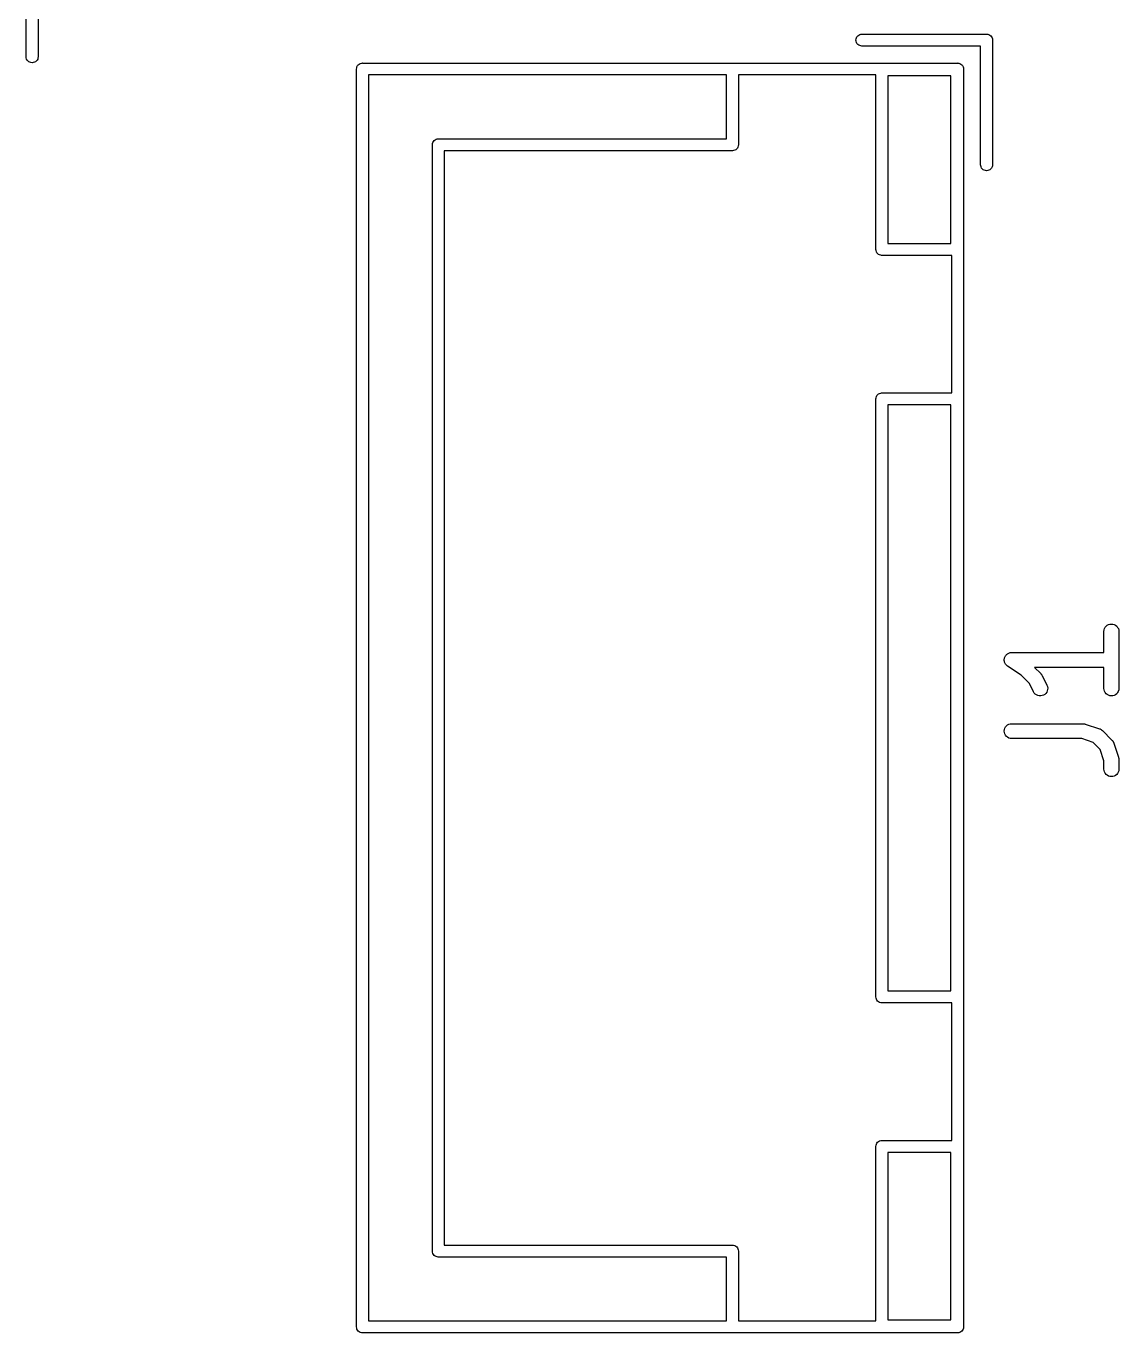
# Model space of a CAD drawing. Extents: x 120.2 to 186.1, y -87.3 to -29.4.
# Drawn here: x 175.12 to 186.08, y -86.87 to -73.76 of the extents above; entities that cross this region are included whole.
import ezdxf

# ---------------------------------------------------------------- set-up
doc = ezdxf.new("R2010")
doc.units = 0
doc.layers.add('BLACK', color=7, linetype='CONTINUOUS')

msp = doc.modelspace()

# ---------------------------------------------------------------- linework, layer by layer
at = {"layer": 'BLACK', "linetype": 'CONTINUOUS'}
for p, q in [((175.115, -74.07), (175.115, -73.5021)), ((175.235, -73.5021), (175.235, -74.07)), ((183.44, -73.9), (183.441, -73.8882)), ((183.441, -73.9118), (183.44, -73.9)), ((183.441, -73.8882), (183.444, -73.8769)), ((183.444, -73.9231), (183.441, -73.9118)), ((183.444, -73.8769), (183.45, -73.8665)), ((183.45, -73.9335), (183.444, -73.9231)), ((183.45, -73.8665), (183.457, -73.8574)), ((183.457, -73.9426), (183.45, -73.9335)), ((183.457, -73.8574), (183.467, -73.8499)), ((183.467, -73.9501), (183.457, -73.9426)), ((183.467, -73.8499), (183.477, -73.8443)), ((183.477, -73.8443), (183.488, -73.8409)), ((183.488, -73.8409), (183.497, -73.84)), ((183.497, -73.84), (184.747, -73.84)), ((184.747, -73.84), (184.75, -73.8397)), ((184.75, -73.8397), (184.753, -73.84)), ((184.753, -73.84), (184.762, -73.8409)), ((184.762, -73.8409), (184.773, -73.8443)), ((184.773, -73.8443), (184.783, -73.8499)), ((184.783, -73.8499), (184.793, -73.8574)), ((184.793, -73.8574), (184.8, -73.8665)), ((184.8, -73.8665), (184.806, -73.8769)), ((184.806, -73.8769), (184.809, -73.8882)), ((184.809, -73.8882), (184.81, -73.9)), ((184.81, -73.9), (184.81, -73.9029)), ((184.81, -73.9029), (184.81, -75.1529)), ((175.116, -74.0788), (175.115, -74.07)), ((175.235, -74.07), (175.234, -74.0788)), ((183.477, -73.9557), (183.467, -73.9501)), ((183.488, -73.9591), (183.477, -73.9557)), ((183.497, -73.96), (183.488, -73.9591)), ((184.69, -73.96), (183.497, -73.96)), ((184.69, -75.1529), (184.69, -73.96)), ((175.119, -74.0902), (175.116, -74.0788)), ((175.125, -74.1006), (175.119, -74.0902)), ((175.132, -74.1097), (175.125, -74.1006)), ((175.142, -74.1172), (175.132, -74.1097)), ((175.152, -74.1228), (175.142, -74.1172)), ((175.163, -74.1262), (175.152, -74.1228)), ((175.175, -74.1274), (175.163, -74.1262)), ((175.187, -74.1262), (175.175, -74.1274)), ((175.198, -74.1228), (175.187, -74.1262)), ((175.208, -74.1172), (175.198, -74.1228)), ((175.218, -74.1097), (175.208, -74.1172)), ((175.225, -74.1006), (175.218, -74.1097)), ((175.231, -74.0902), (175.225, -74.1006)), ((175.234, -74.0788), (175.231, -74.0902)), ((178.43, -74.19), (178.431, -74.1782)), ((178.43, -74.1929), (178.43, -74.19)), ((178.43, -86.807), (178.43, -74.1929)), ((178.431, -74.1782), (178.434, -74.1669)), ((178.434, -74.1669), (178.44, -74.1565)), ((178.44, -74.1565), (178.447, -74.1474)), ((178.447, -74.1474), (178.457, -74.1399)), ((178.457, -74.1399), (178.467, -74.1343)), ((178.467, -74.1343), (178.478, -74.1309)), ((178.478, -74.1309), (178.487, -74.13)), ((178.487, -74.13), (178.49, -74.1297)), ((178.49, -74.1297), (178.493, -74.13)), ((178.493, -74.13), (184.457, -74.13)), ((184.457, -74.13), (184.46, -74.1297)), ((184.46, -74.1297), (184.463, -74.13)), ((184.463, -74.13), (184.472, -74.1309)), ((184.472, -74.1309), (184.483, -74.1343)), ((184.483, -74.1343), (184.493, -74.1399)), ((184.493, -74.1399), (184.503, -74.1474)), ((184.503, -74.1474), (184.51, -74.1565)), ((184.51, -74.1565), (184.516, -74.1669)), ((184.516, -74.1669), (184.519, -74.1782)), ((184.519, -74.1782), (184.52, -74.19)), ((184.52, -74.19), (184.52, -74.1929)), ((184.52, -74.1929), (184.52, -86.8071)), ((178.55, -74.25), (178.55, -86.75)), ((182.14, -74.25), (178.55, -74.25)), ((182.14, -74.89), (182.14, -74.25)), ((183.64, -74.25), (182.26, -74.25)), ((182.26, -74.25), (182.26, -74.9471)), ((183.64, -75.997), (183.64, -74.25)), ((183.76, -74.26), (183.76, -75.94)), ((184.39, -74.26), (183.76, -74.26)), ((184.39, -75.94), (184.39, -74.26)), ((179.19, -74.95), (179.191, -74.9382)), ((179.19, -74.9529), (179.19, -74.95)), ((179.19, -80.4971), (179.19, -74.9529)), ((179.191, -74.9382), (179.194, -74.9269)), ((179.194, -74.9269), (179.2, -74.9165)), ((179.2, -74.9165), (179.207, -74.9074)), ((179.207, -74.9074), (179.217, -74.8999)), ((179.217, -74.8999), (179.227, -74.8943)), ((179.227, -74.8943), (179.238, -74.8909)), ((179.238, -74.8909), (179.247, -74.89)), ((179.247, -74.89), (179.25, -74.8897)), ((179.25, -74.8897), (179.253, -74.89)), ((179.253, -74.89), (182.14, -74.89)), ((182.25, -74.9835), (182.243, -74.9926)), ((182.256, -74.9731), (182.25, -74.9835)), ((182.259, -74.9618), (182.256, -74.9731)), ((182.26, -74.9529), (182.259, -74.9618)), ((182.26, -74.9471), (182.26, -74.95)), ((182.26, -74.95), (182.26, -74.9529)), ((182.197, -75.01), (179.31, -75.01)), ((179.31, -75.01), (179.31, -85.99)), ((182.2, -75.0103), (182.197, -75.01)), ((182.212, -75.0091), (182.2, -75.0103)), ((182.223, -75.0057), (182.212, -75.0091)), ((182.233, -75.0001), (182.223, -75.0057)), ((182.243, -74.9926), (182.233, -75.0001)), ((184.691, -75.1618), (184.69, -75.1529)), ((184.694, -75.1731), (184.691, -75.1618)), ((184.7, -75.1835), (184.694, -75.1731)), ((184.707, -75.1926), (184.7, -75.1835)), ((184.717, -75.2001), (184.707, -75.1926)), ((184.727, -75.2057), (184.717, -75.2001)), ((184.738, -75.2091), (184.727, -75.2057)), ((184.75, -75.2103), (184.738, -75.2091)), ((184.762, -75.2091), (184.75, -75.2103)), ((184.773, -75.2057), (184.762, -75.2091)), ((184.783, -75.2001), (184.773, -75.2057)), ((184.793, -75.1926), (184.783, -75.2001)), ((184.8, -75.1835), (184.793, -75.1926)), ((184.806, -75.1731), (184.8, -75.1835)), ((184.809, -75.1618), (184.806, -75.1731)), ((184.81, -75.1529), (184.809, -75.1618)), ((183.64, -76), (183.64, -75.997)), ((183.641, -76.0118), (183.64, -76)), ((183.644, -76.0231), (183.641, -76.0118)), ((183.65, -76.0335), (183.644, -76.0231)), ((183.657, -76.0426), (183.65, -76.0335)), ((183.76, -75.94), (184.39, -75.94)), ((183.667, -76.0501), (183.657, -76.0426)), ((183.677, -76.0557), (183.667, -76.0501)), ((183.688, -76.0591), (183.677, -76.0557)), ((183.697, -76.06), (183.688, -76.0591)), ((183.7, -76.0603), (183.697, -76.06)), ((183.697, -76.06), (183.697, -76.06)), ((183.703, -76.06), (183.7, -76.0603)), ((184.4, -76.06), (183.703, -76.06)), ((184.4, -77.44), (184.4, -76.06)), ((183.641, -77.4882), (183.644, -77.4769)), ((183.644, -77.4769), (183.65, -77.4665)), ((183.65, -77.4665), (183.657, -77.4574)), ((183.657, -77.4574), (183.667, -77.4499)), ((183.667, -77.4499), (183.677, -77.4443)), ((183.677, -77.4443), (183.688, -77.4409)), ((183.688, -77.4409), (183.697, -77.44)), ((183.697, -77.44), (183.7, -77.4397)), ((183.7, -77.4397), (183.703, -77.44)), ((183.703, -77.44), (184.4, -77.44)), ((183.64, -77.5), (183.641, -77.4882)), ((183.64, -77.5029), (183.64, -77.5)), ((183.64, -83.497), (183.64, -77.5029)), ((183.76, -77.56), (183.76, -83.44)), ((184.39, -77.56), (183.76, -77.56)), ((184.39, -83.44), (184.39, -77.56)), ((185.927, -79.8323), (185.929, -79.8177)), ((185.927, -79.8333), (185.927, -79.8323)), ((185.927, -80.044), (185.927, -79.8333)), ((185.929, -79.8177), (185.933, -79.8038)), ((185.933, -79.8038), (185.94, -79.791)), ((185.94, -79.791), (185.95, -79.7797)), ((185.95, -79.7797), (185.961, -79.7706)), ((185.961, -79.7706), (185.974, -79.7638)), ((185.974, -79.7638), (185.988, -79.7597)), ((185.988, -79.7597), (186.003, -79.7583)), ((186.003, -79.7583), (186.017, -79.7599)), ((186.017, -79.7599), (186.031, -79.7642)), ((186.031, -79.7642), (186.044, -79.7712)), ((186.044, -79.7712), (186.056, -79.7805)), ((186.056, -79.7805), (186.065, -79.7918)), ((186.065, -79.7918), (186.072, -79.8048)), ((186.072, -79.8048), (186.076, -79.8188)), ((186.076, -79.8188), (186.077, -79.8333)), ((186.077, -79.8333), (186.077, -80.4048)), ((184.928, -80.1113), (184.929, -80.104)), ((184.929, -80.1038), (184.931, -80.0968)), ((184.929, -80.1039), (184.929, -80.1038)), ((184.929, -80.104), (184.929, -80.1039)), ((184.931, -80.0968), (184.933, -80.09)), ((184.933, -80.0899), (184.937, -80.0833)), ((184.933, -80.09), (184.933, -80.0899)), ((184.933, -80.0899), (184.933, -80.0899)), ((184.937, -80.0833), (184.94, -80.0771)), ((184.94, -80.077), (184.945, -80.0714)), ((184.94, -80.0771), (184.94, -80.077)), ((184.94, -80.0771), (184.94, -80.0771)), ((184.945, -80.0714), (184.95, -80.0658)), ((184.95, -80.0657), (184.955, -80.061)), ((184.95, -80.0658), (184.95, -80.0657)), ((184.95, -80.0658), (184.95, -80.0658)), ((184.955, -80.061), (184.961, -80.0566)), ((184.961, -80.0565), (184.968, -80.053)), ((184.961, -80.0566), (184.961, -80.0565)), ((184.961, -80.0566), (184.961, -80.0566)), ((184.968, -80.053), (184.974, -80.0497)), ((184.974, -80.0497), (184.981, -80.0476)), ((184.974, -80.0497), (184.974, -80.0497)), ((184.974, -80.0497), (184.974, -80.0497)), ((184.981, -80.0476), (184.988, -80.0455)), ((184.988, -80.0455), (184.995, -80.0447)), ((184.988, -80.0455), (184.988, -80.0455)), ((184.988, -80.0455), (184.988, -80.0455)), ((184.995, -80.0447), (185.002, -80.044)), ((185.002, -80.044), (185.927, -80.044)), ((184.927, -80.1184), (184.928, -80.1113)), ((184.927, -80.1185), (184.927, -80.1184)), ((184.928, -80.1261), (184.927, -80.1185)), ((184.927, -80.1185), (184.927, -80.1185)), ((184.929, -80.133), (184.928, -80.1261)), ((184.929, -80.1331), (184.929, -80.133)), ((184.929, -80.133), (184.929, -80.133)), ((184.931, -80.1403), (184.929, -80.1331)), ((184.933, -80.147), (184.931, -80.1403)), ((184.933, -80.1471), (184.933, -80.147)), ((184.936, -80.1533), (184.933, -80.1471)), ((184.933, -80.1471), (184.933, -80.1471)), ((184.94, -80.16), (184.936, -80.1533)), ((184.94, -80.1601), (184.94, -80.16)), ((184.944, -80.1658), (184.94, -80.1601)), ((184.94, -80.1601), (184.94, -80.1601)), ((184.949, -80.1714), (184.944, -80.1658)), ((184.949, -80.1715), (184.949, -80.1714)), ((184.954, -80.1763), (184.949, -80.1715)), ((184.949, -80.1715), (184.949, -80.1715)), ((184.96, -80.1809), (184.954, -80.1763)), ((184.961, -80.1815), (184.96, -80.1809)), ((184.96, -80.1809), (184.96, -80.1809)), ((184.96, -80.1809), (184.96, -80.1809)), ((184.96, -80.1809), (184.96, -80.1809)), ((185.097, -80.2726), (184.961, -80.1815)), ((185.927, -80.194), (185.231, -80.194)), ((185.231, -80.194), (185.294, -80.2565)), ((185.927, -80.4048), (185.927, -80.194)), ((185.179, -80.3539), (185.097, -80.2726)), ((185.221, -80.4383), (185.179, -80.3539)), ((185.294, -80.2565), (185.294, -80.2572)), ((185.294, -80.2572), (185.297, -80.2605)), ((185.297, -80.2605), (185.3, -80.2636)), ((185.3, -80.2636), (185.301, -80.2662)), ((185.301, -80.2662), (185.303, -80.2687)), ((185.303, -80.2687), (185.305, -80.2724)), ((185.305, -80.2724), (185.308, -80.276)), ((185.308, -80.276), (185.355, -80.3712)), ((179.19, -86.0471), (179.19, -80.4971)), ((185.229, -80.4507), (185.221, -80.4383)), ((185.239, -80.4613), (185.229, -80.4507)), ((185.251, -80.4698), (185.239, -80.4613)), ((185.264, -80.4758), (185.251, -80.4698)), ((185.278, -80.4791), (185.264, -80.4758)), ((185.293, -80.4796), (185.278, -80.4791)), ((185.307, -80.4772), (185.293, -80.4796)), ((185.321, -80.4721), (185.307, -80.4772)), ((185.334, -80.4644), (185.321, -80.4721)), ((185.344, -80.4544), (185.334, -80.4644)), ((185.353, -80.4425), (185.344, -80.4544)), ((185.359, -80.4292), (185.353, -80.4425)), ((185.355, -80.3712), (185.356, -80.3722)), ((185.356, -80.3722), (185.361, -80.3859)), ((185.362, -80.415), (185.359, -80.4292)), ((185.361, -80.3859), (185.363, -80.4004)), ((185.363, -80.4004), (185.362, -80.415)), ((185.929, -80.4193), (185.927, -80.4048)), ((185.933, -80.4333), (185.929, -80.4193)), ((185.94, -80.4463), (185.933, -80.4333)), ((185.949, -80.4576), (185.94, -80.4463)), ((185.96, -80.4669), (185.949, -80.4576)), ((185.973, -80.4739), (185.96, -80.4669)), ((185.987, -80.4782), (185.973, -80.4739)), ((186.002, -80.4798), (185.987, -80.4782)), ((186.016, -80.4784), (186.002, -80.4798)), ((186.03, -80.4743), (186.016, -80.4784)), ((186.043, -80.4675), (186.03, -80.4743)), ((186.055, -80.4583), (186.043, -80.4675)), ((186.064, -80.4471), (186.055, -80.4583)), ((186.071, -80.4343), (186.064, -80.4471)), ((186.076, -80.4204), (186.071, -80.4343)), ((186.077, -80.4058), (186.076, -80.4204)), ((186.077, -80.4048), (186.077, -80.4058)), ((184.974, -80.764), (184.988, -80.7598)), ((184.988, -80.7598), (185.002, -80.7583)), ((185.002, -80.7583), (185.717, -80.7583)), ((185.717, -80.7583), (185.718, -80.7583)), ((185.718, -80.7583), (185.722, -80.7588)), ((185.722, -80.7588), (185.726, -80.7589)), ((185.726, -80.7589), (185.729, -80.7596)), ((185.729, -80.7596), (185.732, -80.76)), ((185.732, -80.76), (185.736, -80.7612)), ((184.927, -80.8328), (184.929, -80.8183)), ((184.929, -80.8474), (184.927, -80.8328)), ((184.929, -80.8183), (184.933, -80.8043)), ((184.933, -80.8614), (184.929, -80.8474)), ((184.933, -80.8043), (184.94, -80.7914)), ((184.94, -80.8744), (184.933, -80.8614)), ((184.94, -80.7914), (184.95, -80.7801)), ((184.949, -80.8858), (184.94, -80.8744)), ((184.96, -80.8952), (184.949, -80.8858)), ((184.95, -80.7801), (184.961, -80.7709)), ((184.961, -80.7709), (184.974, -80.764)), ((185.736, -80.7612), (185.74, -80.7622)), ((185.74, -80.7622), (185.883, -80.8098)), ((185.883, -80.8098), (185.884, -80.8101)), ((185.884, -80.8101), (185.886, -80.8111)), ((185.886, -80.8111), (185.888, -80.8117)), ((185.888, -80.8117), (185.893, -80.8141)), ((185.893, -80.8141), (185.898, -80.8163)), ((185.898, -80.8163), (185.899, -80.8176)), ((185.899, -80.8176), (185.901, -80.8186)), ((185.901, -80.8186), (185.905, -80.8219)), ((185.905, -80.8219), (185.909, -80.8249)), ((185.909, -80.8249), (185.911, -80.8265)), ((185.911, -80.8265), (185.913, -80.8279)), ((185.913, -80.8279), (186.008, -80.9232)), ((184.973, -80.9023), (184.96, -80.8952)), ((184.987, -80.9067), (184.973, -80.9023)), ((185.001, -80.9083), (184.987, -80.9067)), ((185.002, -80.9083), (185.001, -80.9083)), ((185.704, -80.9083), (185.002, -80.9083)), ((185.819, -80.9465), (185.704, -80.9083)), ((185.889, -81.0167), (185.819, -80.9465)), ((185.927, -81.1312), (185.889, -81.0167)), ((186.008, -80.9232), (186.009, -80.9239)), ((186.009, -80.9239), (186.01, -80.9256)), ((186.01, -80.9256), (186.012, -80.9271)), ((186.012, -80.9271), (186.014, -80.9313)), ((186.014, -80.9313), (186.018, -80.9353)), ((186.018, -80.9353), (186.019, -80.9373)), ((186.019, -80.9373), (186.02, -80.9391)), ((186.02, -80.9391), (186.022, -80.9438)), ((186.022, -80.9438), (186.024, -80.9483)), ((186.024, -80.9483), (186.025, -80.9505)), ((186.025, -80.9505), (186.026, -80.9525)), ((186.026, -80.9525), (186.074, -81.0953)), ((185.927, -81.2143), (185.927, -81.1312)), ((186.074, -81.0953), (186.074, -81.0963)), ((186.074, -81.0963), (186.075, -81.1004)), ((186.075, -81.1004), (186.076, -81.1045)), ((186.076, -81.1045), (186.076, -81.1076)), ((186.076, -81.1076), (186.077, -81.1106)), ((186.077, -81.1106), (186.077, -81.1148)), ((186.077, -81.1148), (186.077, -81.119)), ((186.077, -81.119), (186.077, -81.2143)), ((185.929, -81.2289), (185.927, -81.2143)), ((185.933, -81.2429), (185.929, -81.2289)), ((185.94, -81.2558), (185.933, -81.2429)), ((185.949, -81.2671), (185.94, -81.2558)), ((185.96, -81.2765), (185.949, -81.2671)), ((185.973, -81.2834), (185.96, -81.2765)), ((185.987, -81.2878), (185.973, -81.2834)), ((186.03, -81.2838), (186.016, -81.288)), ((186.043, -81.277), (186.03, -81.2838)), ((186.055, -81.2679), (186.043, -81.277)), ((186.064, -81.2567), (186.055, -81.2679)), ((186.071, -81.2438), (186.064, -81.2567)), ((186.076, -81.2299), (186.071, -81.2438)), ((186.077, -81.2153), (186.076, -81.2299)), ((186.077, -81.2143), (186.077, -81.2153)), ((186.002, -81.2893), (185.987, -81.2878)), ((186.016, -81.288), (186.002, -81.2893)), ((183.64, -83.5), (183.64, -83.497)), ((183.641, -83.5118), (183.64, -83.5)), ((183.644, -83.5231), (183.641, -83.5118)), ((183.76, -83.44), (184.39, -83.44)), ((183.65, -83.5335), (183.644, -83.5231)), ((183.657, -83.5426), (183.65, -83.5335)), ((183.667, -83.5501), (183.657, -83.5426)), ((183.677, -83.5557), (183.667, -83.5501)), ((183.688, -83.5591), (183.677, -83.5557)), ((183.697, -83.56), (183.688, -83.5591)), ((183.7, -83.5603), (183.697, -83.56)), ((183.697, -83.56), (183.697, -83.56)), ((183.703, -83.56), (183.7, -83.5603)), ((184.4, -83.56), (183.703, -83.56)), ((184.4, -84.94), (184.4, -83.56)), ((183.657, -84.9574), (183.667, -84.9499)), ((183.667, -84.9499), (183.677, -84.9443)), ((183.677, -84.9443), (183.688, -84.9409)), ((183.688, -84.9409), (183.697, -84.94)), ((183.697, -84.94), (183.7, -84.9397)), ((183.7, -84.9397), (183.703, -84.94)), ((183.703, -84.94), (184.4, -84.94)), ((183.64, -85), (183.641, -84.9882)), ((183.64, -85.0029), (183.64, -85)), ((183.64, -86.75), (183.64, -85.0029)), ((183.641, -84.9882), (183.644, -84.9769)), ((183.644, -84.9769), (183.65, -84.9665)), ((183.65, -84.9665), (183.657, -84.9574)), ((183.76, -85.06), (183.76, -86.74)), ((184.39, -85.06), (183.76, -85.06)), ((184.39, -86.74), (184.39, -85.06)), ((179.31, -85.99), (182.197, -85.99)), ((182.197, -85.99), (182.2, -85.9897)), ((182.2, -85.9897), (182.203, -85.99)), ((182.203, -85.99), (182.212, -85.9909)), ((182.212, -85.9909), (182.223, -85.9943)), ((182.223, -85.9943), (182.233, -85.9999)), ((182.233, -85.9999), (182.243, -86.0074)), ((179.19, -86.05), (179.19, -86.0471)), ((179.191, -86.0618), (179.19, -86.05)), ((179.194, -86.0731), (179.191, -86.0618)), ((179.2, -86.0835), (179.194, -86.0731)), ((179.207, -86.0926), (179.2, -86.0835)), ((179.217, -86.1001), (179.207, -86.0926)), ((179.227, -86.1057), (179.217, -86.1001)), ((179.238, -86.1091), (179.227, -86.1057)), ((179.25, -86.1103), (179.238, -86.1091)), ((179.253, -86.11), (179.25, -86.1103)), ((182.14, -86.11), (179.253, -86.11)), ((182.14, -86.75), (182.14, -86.11)), ((182.243, -86.0074), (182.25, -86.0165)), ((182.25, -86.0165), (182.256, -86.0269)), ((182.256, -86.0269), (182.259, -86.0382)), ((182.259, -86.0382), (182.26, -86.05)), ((182.26, -86.05), (182.26, -86.0529)), ((182.26, -86.0529), (182.26, -86.75)), ((178.55, -86.75), (182.14, -86.75)), ((182.26, -86.75), (183.64, -86.75)), ((183.76, -86.74), (184.39, -86.74)), ((178.43, -86.81), (178.43, -86.807)), ((178.431, -86.8218), (178.43, -86.81)), ((178.434, -86.8331), (178.431, -86.8218)), ((178.44, -86.8435), (178.434, -86.8331)), ((178.447, -86.8526), (178.44, -86.8435)), ((178.457, -86.8601), (178.447, -86.8526)), ((178.467, -86.8657), (178.457, -86.8601)), ((178.478, -86.8691), (178.467, -86.8657)), ((178.487, -86.87), (178.478, -86.8691)), ((178.49, -86.8703), (178.487, -86.87)), ((178.487, -86.87), (178.487, -86.87)), ((178.493, -86.87), (178.49, -86.8703)), ((184.457, -86.87), (178.493, -86.87)), ((184.46, -86.8703), (184.457, -86.87)), ((184.463, -86.87), (184.46, -86.8703)), ((184.472, -86.8691), (184.463, -86.87)), ((184.463, -86.87), (184.463, -86.87)), ((184.483, -86.8657), (184.472, -86.8691)), ((184.493, -86.8601), (184.483, -86.8657)), ((184.503, -86.8526), (184.493, -86.8601)), ((184.51, -86.8435), (184.503, -86.8526)), ((184.516, -86.8331), (184.51, -86.8435)), ((184.519, -86.8218), (184.516, -86.8331)), ((184.52, -86.81), (184.519, -86.8218)), ((184.52, -86.8071), (184.52, -86.81))]:
    msp.add_line(p, q, dxfattribs=at)

doc.saveas('drawing.dxf')
